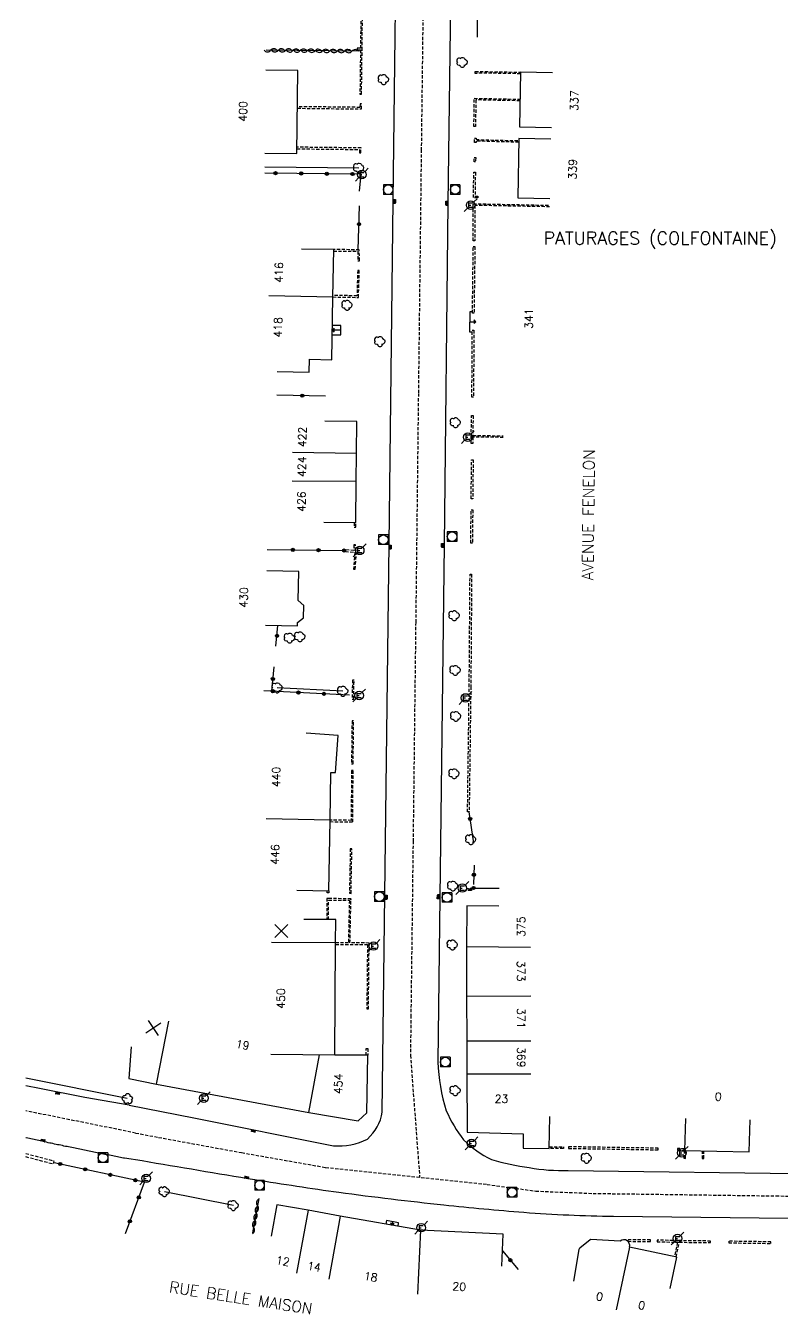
# Model space of a CAD drawing. Header units: millimetres. Extents: x 114000 to 119599, y 120000 to 124063.
# Drawn here: x 114000 to 114118.1, y 120568.7 to 120769.9 of the extents above; entities that cross this region are included whole.
import ezdxf
from ezdxf.enums import TextEntityAlignment as Align

# ---------------------------------------------------------------- set-up
doc = ezdxf.new("R2010")
doc.units = ezdxf.units.MM
doc.linetypes.add('DASHED', pattern=[0.75, 0.5, -0.25])
doc.layers.get('0').update_dxf_attribs({"linetype": 'CONTINUOUS'})
for name, color, linetype in [('W0001', 6, 'DASHED'), ('W0008', 7, 'CONTINUOUS'), ('W0100', 7, 'CONTINUOUS'), ('W0112', 1, 'DASHED'), ('W0300', 7, 'CONTINUOUS'), ('W0302', 3, 'CONTINUOUS'), ('W0310', 3, 'CONTINUOUS'), ('W0322', 7, 'CONTINUOUS'), ('W0400', 7, 'CONTINUOUS'), ('W0420', 7, 'CONTINUOUS'), ('W0471', 7, 'CONTINUOUS'), ('W0980', 7, 'CONTINUOUS'), ('W0989', 7, 'CONTINUOUS'), ('W0991', 7, 'CONTINUOUS'), ('W1102', 7, 'CONTINUOUS')]:
    doc.layers.add(name, color=color, linetype=linetype)
doc.styles.get("Standard").update_dxf_attribs({"font": 'romans.shx', "width": 0.85})

# ---------------------------------------------------------------- blocks, each defined once
blk = doc.blocks.new('T400')
for p, q in [((-0.15, 0.3), (0.15, 0.3)), ((-0.15, -0.25), (-0.15, 0.3)), ((-0.15, 0.15), (0.15, 0.15)), ((-0.15, 0), (0.15, 0)), ((0.15, 0.3), (0.15, -0.25)), ((-0.15, -0.15), (0.15, -0.15)), ((-0.15, -0.25), (-0.15, -0.3)), ((-0.15, -0.3), (0.15, -0.3)), ((0.15, -0.3), (0.15, -0.25))]:
    blk.add_line(p, q)
blk = doc.blocks.new('T420')
for p, q in [((0.75, 0.75), (-0.75, 0.75)), ((-0.75, 0.75), (-0.75, -0.75)), ((0.75, 0.75), (0.75, -0.75)), ((0.75, -0.75), (-0.75, -0.75))]:
    blk.add_line(p, q)
blk.add_ellipse((0, 0), major_axis=(-0.53, 0.53), ratio=1, start_param=3.926991, end_param=10.210176)
blk = doc.blocks.new('T471')
for p, q in [((-0.333334, 0.333334), (-0.333334, -0.333334)), ((-0.333334, 0.333334), (0.333334, 0.333334)), ((-0.333334, 0), (0, 0)), ((0.500001, 0.500001), (1.000002, 1.000002)), ((-0.500001, -0.500001), (-1.000002, -1.000002)), ((-0.333334, -0.333334), (0.333334, -0.333334))]:
    blk.add_line(p, q)
blk.add_ellipse((0, 0), major_axis=(0.471405, 0.471405), ratio=1, start_param=5.4977871438, end_param=11.780972451)
blk = doc.blocks.new('T300')
for p, q in [((-0.8, 0.51), (-0.86, 0.34)), ((-0.86, 0.34), (-0.86, 0.17)), ((-0.86, 0.17), (-0.74, 0.06)), ((-0.69, 0.63), (-0.8, 0.51)), ((-0.8, -0.06), (-0.74, 0.06)), ((-0.74, 0.06), (-0.69, 0.11)), ((-0.57, 0.69), (-0.69, 0.63)), ((-0.46, 0.69), (-0.57, 0.69)), ((-0.29, 0.63), (-0.46, 0.69)), ((-0.29, 0.63), (-0.17, 0.74)), ((-0.23, 0.57), (-0.29, 0.63)), ((-0.17, 0.74), (-0.06, 0.8)), ((-0.06, 0.8), (0.06, 0.8)), ((0.06, 0.8), (0.23, 0.74)), ((0.23, 0.74), (0.34, 0.63)), ((0.34, 0.63), (0.4, 0.51)), ((0.46, 0.46), (0.34, 0.46)), ((0.4, 0.51), (0.4, 0.46)), ((0.57, 0.4), (0.46, 0.46)), ((0.57, 0.4), (0.69, 0.29)), ((0.69, 0.29), (0.74, 0.17)), ((0.74, 0.06), (0.69, -0.17)), ((0.74, 0.17), (0.74, 0.06)), ((-0.8, -0.17), (-0.8, -0.06)), ((-0.8, -0.23), (-0.8, -0.17)), ((-0.74, -0.34), (-0.8, -0.23)), ((-0.69, -0.4), (-0.74, -0.34)), ((-0.51, -0.46), (-0.69, -0.4)), ((-0.4, -0.46), (-0.51, -0.46)), ((-0.4, -0.46), (-0.34, -0.46)), ((-0.34, -0.46), (-0.34, -0.4)), ((-0.34, -0.51), (-0.34, -0.46)), ((-0.29, -0.63), (-0.34, -0.51)), ((-0.17, -0.74), (-0.29, -0.63)), ((-0.06, -0.8), (-0.17, -0.74)), ((0.06, -0.8), (-0.06, -0.8)), ((0.17, -0.74), (0.06, -0.8)), ((0.23, -0.69), (0.17, -0.74)), ((0.29, -0.46), (0.23, -0.46)), ((0.29, -0.63), (0.23, -0.69)), ((0.46, -0.4), (0.29, -0.46)), ((0.34, -0.51), (0.29, -0.63)), ((0.34, -0.51), (0.34, -0.46)), ((0.57, -0.34), (0.46, -0.4)), ((0.63, -0.29), (0.57, -0.34)), ((0.69, -0.17), (0.63, -0.29))]:
    blk.add_line(p, q)
blk = doc.blocks.new('t991o')
at = {"color": 0, "linetype": 'Continuous'}
for p, q in [((-1, 1), (1, -1)), ((-1, -1), (1, 1))]:
    blk.add_line(p, q, dxfattribs=at)
blk = doc.blocks.new('t322o')
at = {"color": 0, "linetype": 'Continuous'}
for radius in [0.25, 0.15]:
    blk.add_circle((0, 0), radius, dxfattribs=at)
blk = doc.blocks.new('t310o')
at = {"color": 0, "linetype": 'Continuous'}
for centre, start, end in [((-0.5, 0.38), 216.8699, 323.1304), ((0.5, -0.37), 36.8699, 143.1303)]:
    blk.add_arc(centre, 0.625, start, end, dxfattribs=at)

msp = doc.modelspace()

# ---------------------------------------------------------------- linework, layer by layer
at = {"layer": 'W0001'}
for points in [[(114064.04, 120931.9), (114063.93, 120922.02), (114063.6, 120896.99), (114063, 120849.1), (114062.27, 120791.39), (114061.77, 120750.54), (114061.32, 120712.46), (114060.9, 120676.74), (114060.49, 120642.59), (114060.15, 120615.34), (114060.08, 120609.1), (114061.52, 120590.05)], [(114017.15, 120596.97), (114020.74, 120596.29), (114033.72, 120593.91), (114046.84, 120591.59), (114072.05, 120588.95), (114079.65, 120587.9), (114088.61, 120587.54), (114117.18, 120587.15), (114189.91, 120586.23), (114204.81, 120586.07)]]:
    msp.add_lwpolyline(points, dxfattribs=at)
at = {"layer": 'W0001', "flags": 128}
msp.add_lwpolyline([(114017.15, 120596.97), (114000, 120600.43)], dxfattribs=at)
at = {"layer": 'W0008', "flags": 128}
for points in [[(114016.14, 120601.33), (114026.24, 120599.32), (114048.04, 120594.98, 0.141822), (114053.37, 120596.03, 0.16782), (114055.69, 120600.23), (114056.1, 120634.14), (114056.76, 120688.98), (114057.4, 120742.54), (114058.05, 120798.28), (114058.46, 120826.11), (114058.77, 120853.47), (114059.28, 120898.15, 0.137), (114058.28, 120901.73, 0.1554), (114054.81, 120904.76, 0.0998), (114052.04, 120905.36), (114000, 120905.92)], [(114087.33, 120906.77), (114074.28, 120906.88, 0.164), (114070.7, 120905.49, 0.0793), (114067.99, 120901.28), (114067.31, 120851.99), (114066.63, 120796.86), (114065.94, 120742.14), (114065.34, 120688.83), (114064.67, 120633.78), (114064.35, 120608.06, 0.0647), (114065.67, 120600.46, 0.0556), (114068.37, 120595.89, 0.068728), (114072.72, 120592.81, 0.033556), (114078.65, 120591.57, 0.0534), (114084.7, 120591.14), (114124.14, 120590.58), (114180.39, 120589.83), (114204.13, 120589.54)], [(114205.51, 120582.55), (114179.84, 120582.86), (114123.67, 120583.56), (114091.81, 120583.92, -0.0158), (114077.79, 120584.54, -0.0078), (114065.28, 120585.71, -0.0076), (114048.91, 120587.67, -0.006), (114035.79, 120589.66, -0.002162), (114018.16, 120592.61)]]:
    msp.add_lwpolyline(points, format="xyb", dxfattribs=at)
for points in [[(114016.14, 120601.33), (114009.2, 120602.53), (114002.14, 120603.92), (114000, 120604.34)], [(114018.16, 120592.61), (114015.4, 120593.03), (114015.27, 120593.06), (114015.03, 120593.1), (114014.79, 120593.15), (114014.55, 120593.2), (114014.31, 120593.25), (114014.06, 120593.3), (114013.82, 120593.35), (114013.58, 120593.4), (114013.34, 120593.45), (114013.09, 120593.49), (114012.85, 120593.54), (114012.61, 120593.59), (114012.37, 120593.64), (114012.12, 120593.69), (114011.88, 120593.74), (114011.64, 120593.79), (114011.39, 120593.84), (114011.15, 120593.89), (114010.9, 120593.94), (114010.65, 120593.99), (114010.41, 120594.04), (114010.16, 120594.09), (114009.91, 120594.14), (114009.66, 120594.19), (114009.42, 120594.24), (114009.17, 120594.29), (114008.92, 120594.34), (114008.68, 120594.39), (114008.43, 120594.44), (114008.18, 120594.49), (114007.94, 120594.54), (114007.69, 120594.59), (114007.44, 120594.64), (114007.2, 120594.69), (114006.95, 120594.74), (114006.7, 120594.79), (114006.46, 120594.84), (114006.21, 120594.89), (114005.96, 120594.94), (114005.72, 120595), (114005.47, 120595.05), (114005.22, 120595.1), (114004.98, 120595.15), (114004.73, 120595.2), (114004.48, 120595.25), (114004.24, 120595.31), (114003.99, 120595.36), (114003.74, 120595.41), (114003.5, 120595.46), (114003.25, 120595.52), (114003, 120595.57), (114002.76, 120595.62), (114002.52, 120595.68), (114002.27, 120595.73), (114002.03, 120595.78), (114001.79, 120595.83), (114001.54, 120595.89), (114001.3, 120595.94), (114001.06, 120595.99), (114000.81, 120596.05), (114000.57, 120596.1), (114000.32, 120596.15), (114000.08, 120596.21), (114000, 120596.23)]]:
    msp.add_lwpolyline(points, dxfattribs=at)
at = {"layer": 'W0100', "flags": 128}
for points in [[(114037.36, 120749.96), (114042.36, 120749.91), (114042.51, 120762.9), (114037.51, 120762.96)], [(114082.27, 120762.52), (114077.28, 120762.63), (114077.09, 120754.11), (114082.09, 120754)], [(114082.02, 120752.18), (114077.02, 120752.28), (114076.83, 120742.99), (114081.83, 120742.89)], [(114039.26, 120715.88), (114044.26, 120715.79), (114044.3, 120717.79), (114047.8, 120717.72), (114047.98, 120727.51), (114048.09, 120734.93), (114043.09, 120735)], [(114069.76, 120725.19), (114069.34, 120725.2), (114069.31, 120722.1), (114069.74, 120722.1)], [(114047.87, 120721.63), (114049.19, 120721.61), (114049.22, 120723.05), (114047.89, 120723.07)], [(114046.54, 120692.34), (114051.54, 120692.3), (114051.59, 120698.7), (114051.66, 120703.07), (114051.71, 120708.08), (114046.71, 120708.13)], [(114037.44, 120676.29), (114042.44, 120676.17), (114042.45, 120676.69), (114043.38, 120677.44), (114043.41, 120679.35), (114042.53, 120680.13), (114042.63, 120684.63), (114037.64, 120684.75)], [(114042.33, 120634.88), (114047.33, 120634.79), (114047.53, 120645.83), (114047.67, 120653.28), (114048.38, 120653.27), (114048.8, 120659.04), (114043.81, 120659.4)], [(114073.91, 120632.4), (114068.91, 120632.45), (114068.84, 120626.11), (114068.86, 120618.35), (114068.88, 120611.37), (114068.89, 120606.21), (114068.92, 120597.08), (114077.71, 120596.85), (114077.67, 120594.61), (114081.76, 120594.54), (114081.85, 120599.54)], [(114016.46, 120610.45), (114016.11, 120605.46), (114020.44, 120604.61), (114044.19, 120600.16), (114051.9, 120598.88), (114053.25, 120600.11), (114053.44, 120609.11), (114048.28, 120609.14), (114048.4, 120626.67), (114048.42, 120630.29), (114043.42, 120630.3)], [(114103.02, 120599.26), (114102.9, 120594.26), (114113, 120594.02), (114113.12, 120599.02)], [(114074.34, 120576.18), (114074.58, 120581.18), (114061.63, 120581.78), (114049.08, 120583.98), (114044.11, 120584.9), (114039.23, 120585.78), (114038.34, 120580.86)], [(114058.15, 120582.39), (114058.24, 120582.95), (114056.35, 120583.3), (114056.25, 120582.72)]]:
    msp.add_lwpolyline(points, dxfattribs=at)
at = {"layer": 'W0100'}
for points in [[(114069.32, 120723.65), (114070.32, 120723.64), (114070.04, 120723.93), (114070.04, 120723.36), (114070.32, 120723.64)], [(114049.2, 120722.33), (114047.88, 120722.35), (114048.16, 120722.06), (114048.17, 120722.63), (114047.88, 120722.35)], [(114057.3, 120583.12), (114057.2, 120582.56), (114057.53, 120582.79), (114056.97, 120582.88), (114057.2, 120582.56)]]:
    msp.add_lwpolyline(points, dxfattribs=at)
at = {"layer": 'W0100', "flags": 128}
msp.add_lwpolyline([(114100.63, 120572.7), (114101.67, 120577.59), (114094.29, 120579.16, 0.734531), (114092.86, 120580.1), (114088.27, 120580.36, 0.1093), (114088.22, 120580.35, 0.0761), (114088.14, 120580.3), (114086.52, 120578.97, 0.116144), (114086.39, 120578.78), (114085.56, 120573.85)], format="xyb", dxfattribs=at)
at = {"layer": 'W0112'}
for points in [[(114052.46, 120784.11), (114052.28, 120766.35), (114051.77, 120766.36), (114051.77, 120766.11), (114052.28, 120766.1), (114052.28, 120766.1), (114052.19, 120759.19), (114052.44, 120759.19), (114052.53, 120766.1), (114052.71, 120784.1)], [(114070.01, 120748.61), (114070.02, 120749.3), (114070.27, 120749.29), (114070.26, 120748.6)], [(114070.61, 120743.02), (114069.91, 120743.03), (114069.98, 120747), (114070.23, 120747), (114070.16, 120743.28), (114070.61, 120743.27)], [(114069.76, 120724.99), (114069.9, 120735.39), (114070.15, 120735.39), (114070.01, 120724.99)], [(114069.99, 120722.34), (114069.93, 120711.87), (114069.68, 120711.87), (114069.74, 120722.35)], [(114069.87, 120702.11), (114069.82, 120696), (114069.57, 120696), (114069.62, 120702.11)], [(114069.51, 120689.08), (114069.56, 120694.26), (114069.81, 120694.26), (114069.76, 120689.08)], [(114049.93, 120687.77), (114051.38, 120687.67), (114051.2, 120685.02), (114051.45, 120685.01), (114051.64, 120687.91), (114051.51, 120687.92), (114051.51, 120688.8), (114051.26, 120688.8), (114051.26, 120687.93), (114049.95, 120688.02)], [(114069, 120647.1), (114069.26, 120666.67), (114069.39, 120684.24), (114069.64, 120684.24), (114069.51, 120666.67), (114069.25, 120647.1)], [(114051.23, 120664.73), (114051.27, 120667.7), (114051.02, 120667.71), (114050.98, 120664.73)], [(114051.13, 120654.63), (114051.21, 120661.33), (114050.96, 120661.33), (114050.88, 120654.63)], [(114050.69, 120641.36), (114050.55, 120634.4), (114050.8, 120634.39), (114050.94, 120641.35)], [(114069.16, 120635.16), (114069.15, 120635.09), (114069.6, 120635.09), (114069.6, 120634.84), (114068.9, 120634.85), (114068.91, 120635.16)], [(114098.79, 120594.6), (114084.77, 120594.82), (114084.77, 120594.57), (114098.79, 120594.35)], [(114094.05, 120580.06), (114097.56, 120580.02), (114097.56, 120580.27), (114094.1, 120580.31)], [(114109.79, 120579.82), (114116.39, 120579.73), (114116.39, 120579.98), (114109.79, 120580.07)]]:
    msp.add_lwpolyline(points, close=True, dxfattribs=at)
for points in [[(114077.27, 120762.38), (114070.46, 120762.5), (114070.46, 120762.42), (114070.21, 120762.42), (114070.21, 120762.75), (114077.28, 120762.63)], [(114077.18, 120758.15), (114070.3, 120758.3), (114070.24, 120754.13), (114069.99, 120754.13), (114070.06, 120758.55), (114077.18, 120758.4)], [(114042.44, 120756.99), (114052.43, 120756.88), (114052.46, 120757.66), (114052.21, 120757.67), (114052.19, 120757.13), (114042.44, 120757.24)], [(114077, 120751.69), (114070.33, 120751.85), (114070.33, 120751.62), (114070.08, 120751.63), (114070.1, 120752.33), (114070.35, 120752.33), (114070.34, 120752.1), (114077.01, 120751.94)], [(114042.37, 120750.66), (114052.1, 120750.55), (114052.1, 120750.02), (114052.35, 120750.02), (114052.36, 120750.8), (114042.37, 120750.91)], [(114081.81, 120741.6), (114070.14, 120741.83), (114070.13, 120736.29), (114069.88, 120736.29), (114069.89, 120742.08), (114081.81, 120741.85)], [(114048.08, 120734.68), (114051.84, 120734.65), (114051.86, 120733.19), (114052.11, 120733.19), (114052.09, 120734.89), (114048.09, 120734.93)], [(114047.98, 120727.52), (114051.97, 120727.45), (114052.09, 120731.66), (114051.84, 120731.67), (114051.73, 120727.7), (114047.98, 120727.77)], [(114074.58, 120705.6), (114069.83, 120705.64), (114069.83, 120705.64), (114069.82, 120704.62), (114069.57, 120704.62), (114069.58, 120705.64), (114069.61, 120709), (114069.86, 120708.99), (114069.83, 120705.89), (114074.58, 120705.85)], [(114051.29, 120692.3), (114051.29, 120691.59), (114051.54, 120691.59), (114051.54, 120692.3)], [(114047.53, 120645.59), (114051.08, 120645.54), (114051.12, 120653.57), (114050.87, 120653.58), (114050.83, 120645.79), (114047.53, 120645.84)], [(114048.4, 120626.42), (114053.37, 120626.39), (114053.27, 120616.34), (114053.52, 120616.34), (114053.63, 120626.64), (114050.64, 120626.66), (114050.8, 120633.56), (114047.29, 120633.57), (114047.29, 120633.6), (114047.04, 120633.6), (114047.03, 120630.29)], [(114047.33, 120634.79), (114047.32, 120634.47), (114047.07, 120634.48), (114047.08, 120634.79)], [(114047.28, 120630.29), (114047.29, 120633.32), (114050.54, 120633.31), (114050.39, 120626.66), (114048.4, 120626.67)], [(114053.19, 120609.11), (114053.19, 120610.15), (114053.44, 120610.15), (114053.44, 120609.11)], [(114081.77, 120594.79), (114083.97, 120594.82), (114083.98, 120594.57), (114081.76, 120594.54)], [(114102.9, 120594.51), (114101.8, 120594.54), (114101.79, 120594.29), (114102.9, 120594.26)], [(114102.82, 120594.27), (114102.79, 120593.02), (114103.04, 120593.01), (114103.07, 120594.26)], [(114105.67, 120594.2), (114105.64, 120592.99), (114105.89, 120592.99), (114105.92, 120594.19)], [(114101.57, 120577.62), (114102.06, 120579.91), (114106.97, 120579.85), (114106.97, 120580.1), (114101.86, 120580.17), (114098.6, 120580.25), (114098.59, 120580), (114101.81, 120579.92), (114101.32, 120577.67)]]:
    msp.add_lwpolyline(points, dxfattribs=at)
at = {"layer": 'W0112', "flags": 128}
msp.add_lwpolyline([(114000, 120593.78), (114004.4, 120592.62), (114004.27, 120592.11), (114000, 120593.23)], dxfattribs=at)
at = {"layer": 'W0302'}
msp.add_lwpolyline([(114052.03, 120747.63), (114037.33, 120747.8)], dxfattribs=at)
at = {"layer": 'W0302', "flags": 128}
for points in [[(114049.54, 120665.95), (114039.28, 120666.48)], [(114015.82, 120602.37), (114000, 120605.55)], [(114032.42, 120585.64), (114021.66, 120587.8)]]:
    msp.add_lwpolyline(points, dxfattribs=at)
at = {"layer": 'W0310'}
for points in [[(114052.11, 120765.89), (114037.54, 120766.06)], [(114036.38, 120586.77), (114035.42, 120581.39)]]:
    msp.add_lwpolyline(points, dxfattribs=at)
at = {"layer": 'W0322', "flags": 128}
for points in [[(114082.34, 120787.9), (114070.61, 120788.08), (114070.51, 120768.07)], [(114052.11, 120744.06), (114052.37, 120746.7), (114037.32, 120746.87)], [(114051.92, 120734.9), (114052.13, 120741.74)], [(114039.07, 120672.98), (114039.39, 120676.24)], [(114038.43, 120665.97), (114038.78, 120669.77)], [(114050.58, 120665.34), (114037.19, 120666.03)], [(114070.03, 120638.82), (114069.95, 120635.77)], [(114015.56, 120581.3), (114018.55, 120589.29), (114004.42, 120592.34)], [(114074.45, 120578.57), (114076.93, 120575.65)]]:
    msp.add_lwpolyline(points, dxfattribs=at)
at = {"layer": 'W0322'}
for points in [[(114046.82, 120712.04), (114039.19, 120712.18)], [(114037.71, 120688.07), (114049.84, 120687.93)], [(114069.96, 120642.21), (114069.25, 120647.1)], [(114069.4, 120635.23), (114073.94, 120635.19)]]:
    msp.add_lwpolyline(points, dxfattribs=at)
at = {"layer": 'W1102'}
for p, q in [((114047.98, 120727.51), (114037.98, 120727.7)), ((114051.66, 120703.07), (114041.66, 120703.22)), ((114051.59, 120698.7), (114041.6, 120698.78)), ((114047.53, 120645.83), (114037.53, 120646.01)), ((114048.4, 120626.67), (114038.4, 120626.74)), ((114068.84, 120626.11), (114078.84, 120626)), ((114068.86, 120618.35), (114078.86, 120618.37)), ((114020.44, 120604.61), (114022.37, 120614.42)), ((114068.88, 120611.37), (114078.88, 120611.39)), ((114048.28, 120609.14), (114038.28, 120609.21)), ((114044.19, 120600.16), (114045.88, 120609.16)), ((114068.89, 120606.21), (114078.89, 120606.23)), ((114044.11, 120584.9), (114042.29, 120575.07)), ((114049.08, 120583.98), (114047.35, 120574.13)), ((114061.63, 120581.78), (114061.17, 120571.79)), ((114094.29, 120579.16), (114092.21, 120569.38))]:
    msp.add_line(p, q, dxfattribs=at)

# ---------------------------------------------------------------- block references
at = {"layer": 'W0300'}
for p in [(114068.18, 120764.14), (114055.9, 120761.46), (114052.03, 120747.63), (114050.2, 120726.21), (114055.32, 120720.54), (114067.13, 120707.88), (114066.94, 120677.74), (114041.21, 120674.24), (114042.83, 120674.45), (114067.1, 120669.2), (114039.28, 120666.48), (114049.54, 120665.95), (114067.18, 120662.01), (114066.92, 120653.06), (114069.52, 120642.77), (114066.71, 120635.52), (114066.65, 120626.33), (114067.09, 120603.57), (114087.59, 120593.02), (114021.66, 120587.8), (114032.42, 120585.64)]:
    msp.add_blockref('T300', p, dxfattribs=at)
at = {"layer": 'W0300', "rotation": 168.6017839529791}
msp.add_blockref('T300', (114015.82, 120602.37), dxfattribs=at)
at = {"layer": 'W0310'}
for p, rotation in [((114038.25, 120766.05), 179.3351609049167), ((114039.4, 120766.04), 179.3351609049167), ((114040.56, 120766.03), 179.3351609049167), ((114041.71, 120766.01), 179.3351609049167), ((114042.87, 120766), 179.3351609049167), ((114044.02, 120765.99), 179.3351609049167), ((114045.18, 120765.97), 179.3351609049167), ((114046.33, 120765.96), 179.3351609049167), ((114047.49, 120765.95), 179.3351609049167), ((114048.64, 120765.93), 179.3351609049167), ((114049.8, 120765.92), 179.3351609049167), ((114050.95, 120765.91), 179.3351609049167), ((114035.97, 120584.5), 259.8014784541178), ((114036.18, 120585.64), 259.8014784541178), ((114035.57, 120582.23), 259.8014784541178), ((114035.77, 120583.36), 259.8014784541178)]:
    msp.add_blockref('t310o', p, dxfattribs=dict(at, rotation=rotation))
at = {"layer": 'W0322'}
for p, rotation in [((114039.02, 120746.86), 179.3351609049645), ((114043.02, 120746.81), 179.3351609049645), ((114047.02, 120746.76), 179.3351609049645), ((114051.02, 120746.72), 179.3351609049645), ((114052.04, 120738.89), 88.23327483464153), ((114043.19, 120712.11), 178.9437470271443), ((114041.71, 120688.03), 359.3085295421069), ((114045.71, 120687.98), 359.3085295421069), ((114049.71, 120687.93), 359.3085295421069), ((114039.23, 120674.61), 84.39789366186939), ((114038.6, 120667.87), 84.63451242410487), ((114038.6, 120665.96), 177.0499792875759), ((114042.59, 120665.75), 177.0499792875759), ((114046.59, 120665.55), 177.0499792875759), ((114069.41, 120646.01), 98.31519389466743), ((114069.99, 120637.3), 80.38426328728065), ((114069.94, 120635.23), 359.4064651432526), ((114005.39, 120592.13), 167.8369025931099), ((114009.3, 120591.29), 167.8369025931099), ((114013.21, 120590.44), 167.8369025931099), ((114017.12, 120589.6), 167.8369025931099), ((114017.66, 120586.92), 69.53307417864198), ((114016.26, 120583.17), 69.53307417864198), ((114075.69, 120577.11), 130.2730645980318)]:
    msp.add_blockref('t322o', p, dxfattribs=dict(at, rotation=rotation))
at = {"layer": 'W0400'}
for p, rotation in [((114057.6, 120742.46), 359.3546181606447), ((114065.78, 120742.16), 359.354618161137), ((114056.94, 120688.47), 359.2993906378378), ((114065.08, 120688.75), 359.2993906375837), ((114056.31, 120633.8), 359.3074247352355), ((114064.43, 120633.84), 179.2993906364038), ((114004.96, 120603.18), 258.8009882600133), ((114035.58, 120597.3), 78.75215855067485), ((114002.71, 120595.81), 77.77494066830174), ((114034.47, 120590.02), 260.6646293526399)]:
    msp.add_blockref('T400', p, dxfattribs=dict(at, rotation=rotation))
at = {"layer": 'W0420'}
for p in [(114056.6, 120744.29), (114067.07, 120744.3), (114055.85, 120689.61), (114066.59, 120690.1), (114055.23, 120633.88), (114065.79, 120633.75), (114065.54, 120608.05), (114012.06, 120593.11), (114036.51, 120588.79), (114075.96, 120587.72)]:
    msp.add_blockref('T420', p, dxfattribs=at)
at = {"layer": 'W0471'}
for p in [(114052.49, 120746.63), (114069.49, 120741.87), (114069.04, 120705.64), (114052.16, 120687.95), (114052.06, 120665.29), (114068.67, 120664.91), (114068.18, 120635.23), (114054.32, 120626.17), (114027.81, 120602.42), (114069.63, 120595.35), (114102.46, 120593.88), (114018.79, 120589.89), (114061.76, 120582.19), (114101.8, 120580.5)]:
    msp.add_blockref('T471', p, dxfattribs=at)
at = {"layer": 'W0991'}
for p, rotation in [((114039.91, 120628.51), 89.80355990749716), ((114019.91, 120613.38), 348.8738334863826)]:
    msp.add_blockref('t991o', p, dxfattribs=dict(at, rotation=rotation))

# ---------------------------------------------------------------- texts
at = {"layer": 'W0980'}
msp.add_text('PATURAGES (COLFONTAINE)', height=2, dxfattribs=at).set_placement((114099.08, 120736.57), align=Align.MIDDLE)
at = {"layer": 'W0989'}
for s, rotation, p in [('AVENUE FENELON', 89.3108, (114087.86, 120693.5)), ('RUE BELLE MAISON', 351.1662, (114033.61, 120571.22))]:
    msp.add_text(s, height=1.75, rotation=rotation, dxfattribs=at).set_placement(p, align=Align.MIDDLE)
at = {"layer": 'W0991'}
for s, rotation, p in [('337', 88.7313, (114085.68, 120758.18)), ('400', 89.3352, (114033.93, 120756.5)), ('339', 88.8637, (114085.42, 120747.47)), ('416', 89.1463, (114039.53, 120731.35)), ('418', 88.9437, (114039.39, 120722.78)), ('341', 89.1935, (114078.57, 120724.14)), ('422', 89.4137, (114043.19, 120705.66)), ('424', 89.1512, (114043.13, 120701.01)), ('426', 89.5291, (114043.07, 120695.57)), ('430', 88.6441, (114034.04, 120680.6)), ('440', 89.3806, (114039.1, 120652.56)), ('446', 88.9637, (114038.93, 120640.46)), ('375', 89.4065, (114077.37, 120629.19)), ('373', 270.1595, (114077.35, 120622.25)), ('450', 89.5797, (114039.84, 120617.97)), ('371', 270.1478, (114077.37, 120614.88)), ('19', 349.3965, (114033.88, 120610.74)), ('369', 270.0856, (114077.39, 120608.8)), ('454', 88.7873, (114048.82, 120604.64)), ('0', 358.6057, (114108.16, 120602.64)), ('23', 358.5434, (114074.3, 120602.31)), ('12', 349.8015, (114040.16, 120576.98)), ('14', 349.4758, (114045.04, 120576.09)), ('18', 350.0435, (114053.89, 120574.51)), ('20', 357.345, (114067.71, 120572.99)), ('0', 348.7677, (114089.62, 120571.42)), ('0', 347.9987, (114096.21, 120570.06))]:
    msp.add_text(s, height=1.25, rotation=rotation, dxfattribs=at).set_placement(p, align=Align.MIDDLE)

doc.saveas('drawing.dxf')
